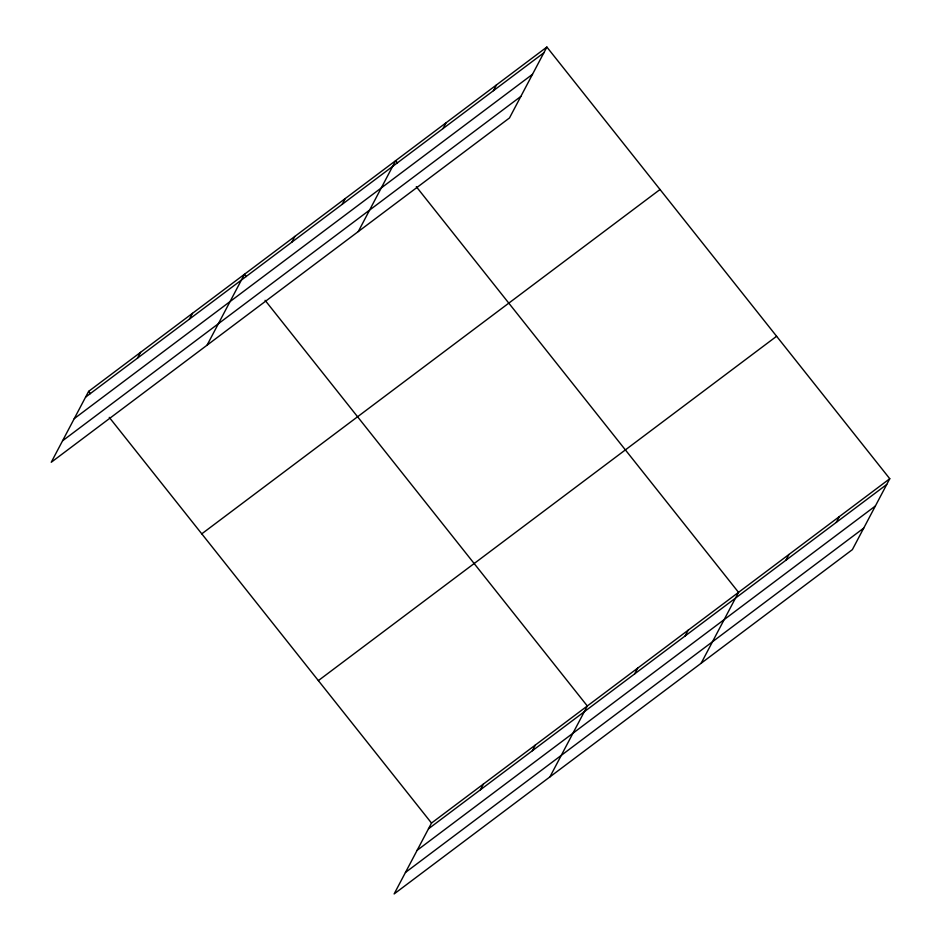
<?xml version="1.0" encoding="UTF-8"?>
<svg xmlns="http://www.w3.org/2000/svg" width="941" height="941" viewBox="0 0 941 941"><rect width="100%" height="100%" fill="white"/><g stroke="black" fill="none" stroke-linecap="round" stroke-linejoin="round"><path stroke-width="1.41" d="M546.874 47.05L88.619 391.374L51.237 462.278L509.493 117.943L546.874 47.05L889.763 478.722L852.381 549.626L394.126 893.95L431.507 823.057L889.763 478.722M137.515 358.133L140.55 352.357M189.447 319.105L192.493 313.329M207.044 345.206L244.425 274.301L246.224 276.572M291.792 242.202L294.839 236.426M342.195 204.326L345.241 198.551M358.274 231.58L395.643 160.676L397.443 162.934M443.011 128.576L446.058 122.801M493.425 90.701L496.46 84.925M480.404 789.805L483.439 784.029M532.335 750.777L535.382 745.001M549.932 776.878L587.313 705.985L265.08 300.308M634.681 673.874L637.716 668.11M685.083 635.998L688.13 630.223M701.151 663.252L738.532 592.348L416.298 186.683M785.9 560.248L788.946 554.472M836.314 522.373L839.348 516.597M85.572 397.149L543.827 52.825M74.245 418.639L532.5 74.315M62.577 440.788L520.82 96.453M201.774 533.829L660.029 189.506M318.352 680.602L776.607 336.266M428.461 828.821L886.716 484.497M417.134 850.311L875.389 505.987M405.453 872.46L863.709 528.124M88.619 391.374L90.418 393.644M109.274 417.381L431.507 823.057"/></g></svg>
